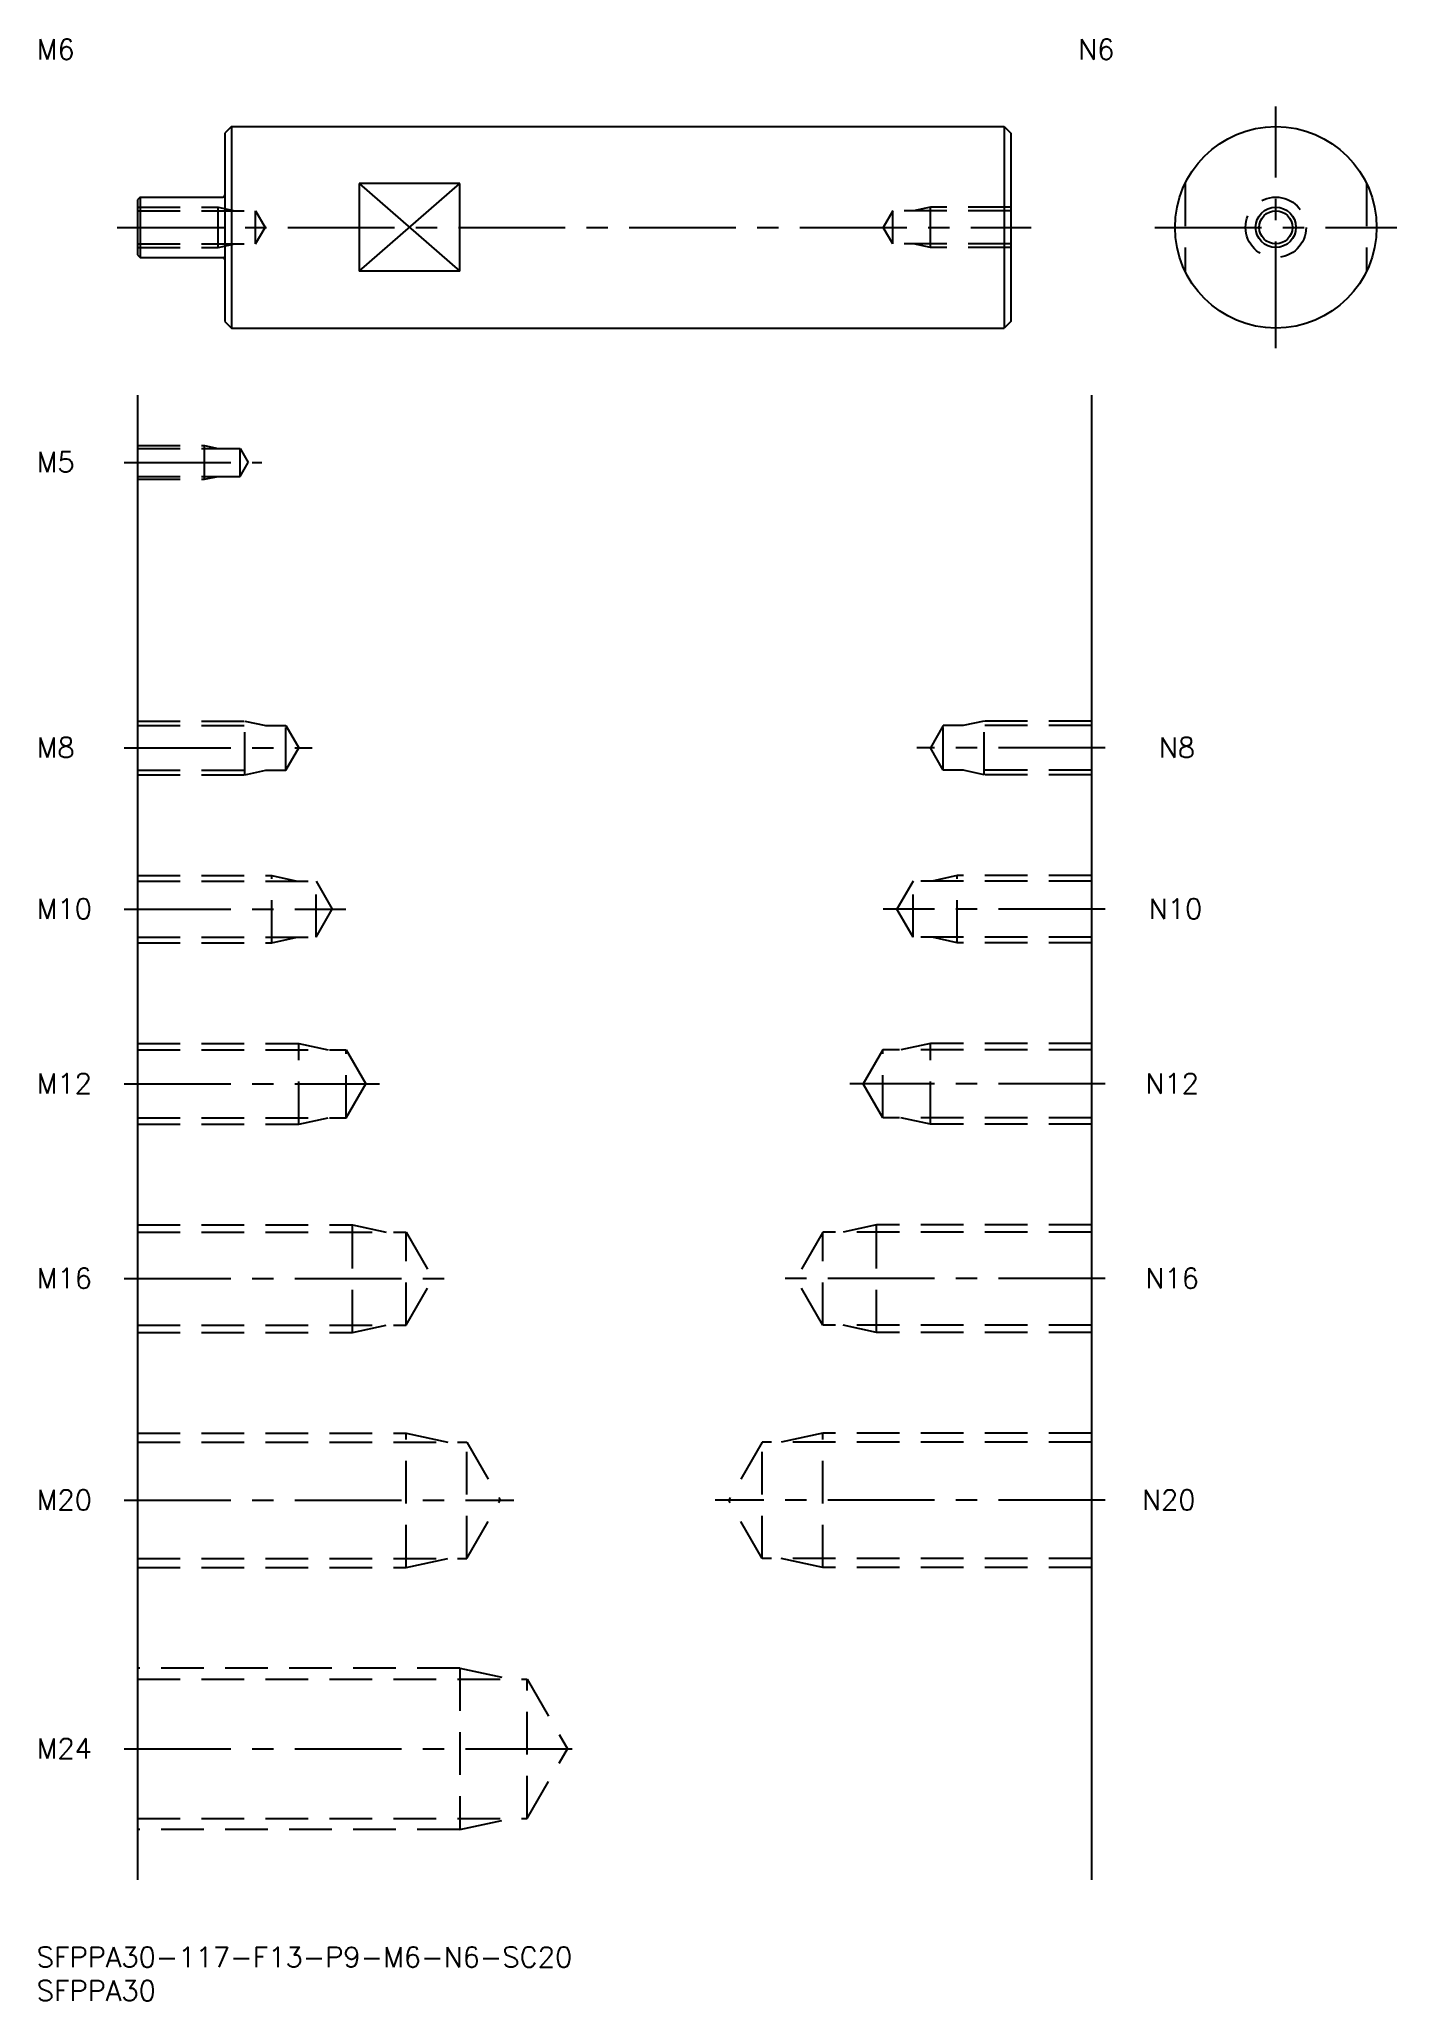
# Model space of a CAD drawing. Extents: x 0 to 202, y -8 to 284.
import ezdxf

# ---------------------------------------------------------------- set-up
doc = ezdxf.new("R2010")
doc.units = 0
doc.header["$LTSCALE"] = 0.5
doc.linetypes.add('CENTER', pattern=[50.8, 31.75, -6.35, 6.35, -6.35])
doc.linetypes.add('DASHED', pattern=[19.05, 12.7, -6.35])
for name, color, linetype in [('MSM_CENTER', 1, 'CENTER'), ('MSM_CONTINUOUS', 7, 'CONTINUOUS'), ('MSM_DASHED', 4, 'DASHED'), ('MSM_NARROW', 5, 'CONTINUOUS'), ('MSM_PART_NUMBER', 7, 'CONTINUOUS')]:
    doc.layers.add(name, color=color, linetype=linetype)
doc.styles.get("Standard").update_dxf_attribs({"font": 'txt.shx', "height": 3, "bigfont": 'bigfont.shx'})

# ---------------------------------------------------------------- blocks, each defined once
blk = doc.blocks.new('*U4')
at = {"layer": 'MSM_PART_NUMBER'}
blk.add_text('SFPPA30-117-F13-P9-M6-N6-SC20', height=3, dxfattribs=at).set_placement((0, -3))
blk = doc.blocks.new('*U5')
at = {"layer": 'MSM_PART_NUMBER'}
blk.add_text('SFPPA30', height=3, dxfattribs=at).set_placement((0, -8))
blk = doc.blocks.new('*U6')
at = {"layer": 'MSM_PART_NUMBER'}
blk.add_text('M24', height=3, dxfattribs=at).set_placement((0, 28.06))
blk = doc.blocks.new('*U7')
at = {"layer": 'MSM_PART_NUMBER'}
blk.add_text('M20', height=3, dxfattribs=at).set_placement((0, 65.06))
blk = doc.blocks.new('*U8')
at = {"layer": 'MSM_PART_NUMBER'}
blk.add_text('M16', height=3, dxfattribs=at).set_placement((0, 98.06))
blk = doc.blocks.new('*U9')
at = {"layer": 'MSM_PART_NUMBER'}
blk.add_text('M12', height=3, dxfattribs=at).set_placement((0, 127.06))
blk = doc.blocks.new('*U10')
at = {"layer": 'MSM_PART_NUMBER'}
blk.add_text('M10', height=3, dxfattribs=at).set_placement((0, 153.06))
blk = doc.blocks.new('*U11')
at = {"layer": 'MSM_PART_NUMBER'}
blk.add_text('M8', height=3, dxfattribs=at).set_placement((0, 177.06))
blk = doc.blocks.new('*U12')
at = {"layer": 'MSM_PART_NUMBER'}
blk.add_text('M6', height=3, dxfattribs=at).set_placement((0, 281))
blk = doc.blocks.new('*U13')
at = {"layer": 'MSM_PART_NUMBER'}
blk.add_text('N20', height=3, dxfattribs=at).set_placement((164.5, 65.06))
blk = doc.blocks.new('*U14')
at = {"layer": 'MSM_PART_NUMBER'}
blk.add_text('N16', height=3, dxfattribs=at).set_placement((165, 98.06))
blk = doc.blocks.new('*U15')
at = {"layer": 'MSM_PART_NUMBER'}
blk.add_text('N12', height=3, dxfattribs=at).set_placement((165, 127.06))
blk = doc.blocks.new('*U16')
at = {"layer": 'MSM_PART_NUMBER'}
blk.add_text('N10', height=3, dxfattribs=at).set_placement((165.5, 153.06))
blk = doc.blocks.new('*U17')
at = {"layer": 'MSM_PART_NUMBER'}
blk.add_text('N8', height=3, dxfattribs=at).set_placement((167, 177.06))
blk = doc.blocks.new('*U18')
at = {"layer": 'MSM_PART_NUMBER'}
blk.add_text('N6', height=3, dxfattribs=at).set_placement((155, 281))
blk = doc.blocks.new('*U19')
at = {"layer": 'MSM_PART_NUMBER'}
blk.add_text('M5', height=3, dxfattribs=at).set_placement((0, 219.56))

msp = doc.modelspace()

# ---------------------------------------------------------------- linework, layer by layer
at = {"layer": 'MSM_CENTER'}
for p, q in [((184.41, 238), (184.41, 274)), ((12, 256), (148, 256)), ((166.41, 256), (202.41, 256)), ((13, 221), (33.5, 221)), ((13, 178.5), (41, 178.5)), ((159, 178.5), (131, 178.5)), ((13, 154.5), (46, 154.5)), ((159, 154.5), (126, 154.5)), ((13, 128.5), (51, 128.5)), ((159, 128.5), (121, 128.5)), ((13, 99.5), (61, 99.5)), ((159, 99.5), (111, 99.5)), ((13, 66.5), (71, 66.5)), ((159, 66.5), (101, 66.5)), ((13, 29.5), (81, 29.5))]:
    msp.add_line(p, q, dxfattribs=at)
at = {"layer": 'MSM_CONTINUOUS'}
for p, q in [((29, 271), (28, 270)), ((28, 270), (28, 242)), ((29, 271), (144, 271)), ((29, 271), (29, 241)), ((144, 271), (144, 241)), ((144, 271), (145, 270)), ((145, 270), (145, 242)), ((15.4, 260.5), (15, 260.1)), ((15, 260.1), (15, 251.9)), ((15.4, 260.5), (27.7, 260.5)), ((15.4, 260.5), (15.4, 251.5)), ((63, 262.54), (48, 262.54)), ((48, 262.54), (48, 249.46)), ((63, 249.46), (63, 262.54)), ((15, 251.9), (15.4, 251.5)), ((15.4, 251.5), (27.7, 251.5)), ((63, 249.46), (48, 249.46)), ((28, 242), (29, 241)), ((29, 241), (144, 241)), ((145, 242), (144, 241)), ((15, 231), (15, 10)), ((157, 231), (157, 10))]:
    msp.add_line(p, q, dxfattribs=at)
for radius in [15, 2.46]:
    msp.add_circle((184.41, 256), radius, dxfattribs=at)
for centre, start, end in [((27.7, 260.8), 270, 0), ((27.7, 251.2), 0, 90)]:
    msp.add_arc(centre, 0.3, start, end, dxfattribs=at)
at = {"layer": 'MSM_DASHED'}
for p, q in [((170.91, 262.54), (170.91, 249.46)), ((197.91, 262.54), (197.91, 249.46)), ((15, 259), (27, 259)), ((15, 258.46), (32.58, 258.46)), ((27, 253), (27, 259)), ((27, 259), (29.5, 258.46)), ((32.58, 253.54), (32.58, 258.46)), ((32.58, 258.46), (34, 256)), ((127.42, 258.46), (126, 256)), ((145, 258.46), (127.42, 258.46)), ((127.42, 253.54), (127.42, 258.46)), ((133, 259), (130.5, 258.46)), ((145, 259), (133, 259)), ((133, 253), (133, 259)), ((32.58, 253.54), (34, 256)), ((127.42, 253.54), (126, 256)), ((15, 253.54), (32.58, 253.54)), ((15, 253), (27, 253)), ((27, 253), (29.5, 253.54)), ((145, 253.54), (127.42, 253.54)), ((133, 253), (130.5, 253.54)), ((145, 253), (133, 253)), ((15, 223.5), (25, 223.5)), ((15, 223.07), (30.31, 223.07)), ((25, 218.5), (25, 223.5)), ((25, 223.5), (27, 223.07)), ((30.31, 218.93), (30.31, 223.07)), ((30.31, 223.07), (31.5, 221)), ((30.31, 218.93), (31.5, 221)), ((15, 218.93), (30.31, 218.93)), ((15, 218.5), (25, 218.5)), ((25, 218.5), (27, 218.93)), ((15, 182.5), (31, 182.5)), ((15, 181.82), (37.08, 181.82)), ((31, 174.5), (31, 182.5)), ((31, 182.5), (34.12, 181.82)), ((37.08, 175.18), (37.08, 181.82)), ((37.08, 181.82), (39, 178.5)), ((134.92, 181.82), (133, 178.5)), ((134.92, 175.18), (134.92, 181.82)), ((157, 181.82), (134.92, 181.82)), ((141, 182.5), (137.88, 181.82)), ((141, 174.5), (141, 182.5)), ((157, 182.5), (141, 182.5)), ((37.08, 175.18), (39, 178.5)), ((134.92, 175.18), (133, 178.5)), ((15, 175.18), (37.08, 175.18)), ((15, 174.5), (31, 174.5)), ((31, 174.5), (34.12, 175.18)), ((157, 175.18), (134.92, 175.18)), ((141, 174.5), (137.88, 175.18)), ((157, 174.5), (141, 174.5)), ((15, 159.5), (35, 159.5)), ((15, 158.69), (41.58, 158.69)), ((35, 149.5), (35, 159.5)), ((35, 159.5), (38.75, 158.69)), ((41.58, 150.31), (41.58, 158.69)), ((41.58, 158.69), (44, 154.5)), ((130.42, 158.69), (128, 154.5)), ((130.42, 150.31), (130.42, 158.69)), ((157, 158.69), (130.42, 158.69)), ((137, 159.5), (133.25, 158.69)), ((137, 149.5), (137, 159.5)), ((157, 159.5), (137, 159.5)), ((41.58, 150.31), (44, 154.5)), ((130.42, 150.31), (128, 154.5)), ((15, 150.31), (41.58, 150.31)), ((15, 149.5), (35, 149.5)), ((35, 149.5), (38.75, 150.31)), ((157, 150.31), (130.42, 150.31)), ((137, 149.5), (133.25, 150.31)), ((157, 149.5), (137, 149.5)), ((15, 134.5), (39, 134.5)), ((39, 122.5), (39, 134.5)), ((39, 134.5), (43.37, 133.55)), ((133, 134.5), (128.62, 133.55)), ((133, 122.5), (133, 134.5)), ((157, 134.5), (133, 134.5)), ((15, 133.55), (46.08, 133.55)), ((46.08, 123.45), (46.08, 133.55)), ((46.08, 133.55), (49, 128.5)), ((125.92, 133.55), (123, 128.5)), ((125.92, 123.45), (125.92, 133.55)), ((157, 133.55), (125.92, 133.55)), ((46.08, 123.45), (49, 128.5)), ((125.92, 123.45), (123, 128.5)), ((15, 123.45), (46.08, 123.45)), ((39, 122.5), (43.37, 123.45)), ((157, 123.45), (125.92, 123.45)), ((133, 122.5), (128.62, 123.45)), ((15, 122.5), (39, 122.5)), ((157, 122.5), (133, 122.5)), ((15, 107.5), (47, 107.5)), ((15, 106.42), (55.01, 106.42)), ((47, 91.5), (47, 107.5)), ((47, 107.5), (52, 106.42)), ((55.01, 92.58), (55.01, 106.42)), ((55.01, 106.42), (59, 99.5)), ((116.99, 106.42), (113, 99.5)), ((116.99, 92.58), (116.99, 106.42)), ((157, 106.42), (116.99, 106.42)), ((125, 107.5), (120, 106.42)), ((125, 91.5), (125, 107.5)), ((157, 107.5), (125, 107.5)), ((55.01, 92.58), (59, 99.5)), ((116.99, 92.58), (113, 99.5)), ((15, 92.58), (55.01, 92.58)), ((15, 91.5), (47, 91.5)), ((47, 91.5), (52, 92.58)), ((157, 92.58), (116.99, 92.58)), ((125, 91.5), (120, 92.58)), ((157, 91.5), (125, 91.5)), ((15, 76.5), (55, 76.5)), ((55, 56.5), (55, 76.5)), ((55, 76.5), (61.25, 75.15)), ((117, 76.5), (110.75, 75.15)), ((157, 76.5), (117, 76.5)), ((117, 56.5), (117, 76.5)), ((15, 75.15), (64.01, 75.15)), ((64.01, 75.15), (69, 66.5)), ((64.01, 57.85), (64.01, 75.15)), ((107.99, 75.15), (103, 66.5)), ((157, 75.15), (107.99, 75.15)), ((107.99, 57.85), (107.99, 75.15)), ((64.01, 57.85), (69, 66.5)), ((107.99, 57.85), (103, 66.5)), ((15, 57.85), (64.01, 57.85)), ((15, 56.5), (55, 56.5)), ((55, 56.5), (61.25, 57.85)), ((157, 57.85), (107.99, 57.85)), ((117, 56.5), (110.75, 57.85)), ((157, 56.5), (117, 56.5)), ((63, 41.5), (15, 41.5)), ((63, 41.5), (70.5, 39.88)), ((63, 41.5), (63, 17.5)), ((15, 39.88), (73.01, 39.88)), ((73.01, 19.12), (73.01, 39.88)), ((73.01, 39.88), (79, 29.5)), ((73.01, 19.12), (79, 29.5)), ((15, 19.12), (73.01, 19.12)), ((63, 17.5), (70.5, 19.12)), ((63, 17.5), (15, 17.5))]:
    msp.add_line(p, q, dxfattribs=at)
msp.add_circle((184.41, 256), 4.5, dxfattribs=at)
at = {"layer": 'MSM_NARROW'}
for p, q in [((48, 262.54), (63, 249.46)), ((48, 249.46), (63, 262.54))]:
    msp.add_line(p, q, dxfattribs=at)
msp.add_circle((184.41, 256), 3, dxfattribs=at)

# ---------------------------------------------------------------- block references
at = {"layer": 'MSM_CONTINUOUS'}
for name in ['*U12', '*U18', '*U19', '*U11', '*U17', '*U10', '*U16', '*U9', '*U15', '*U8', '*U14', '*U7', '*U13', '*U6', '*U4', '*U5']:
    msp.add_blockref(name, (0, 0), dxfattribs=at)

doc.saveas('drawing.dxf')
